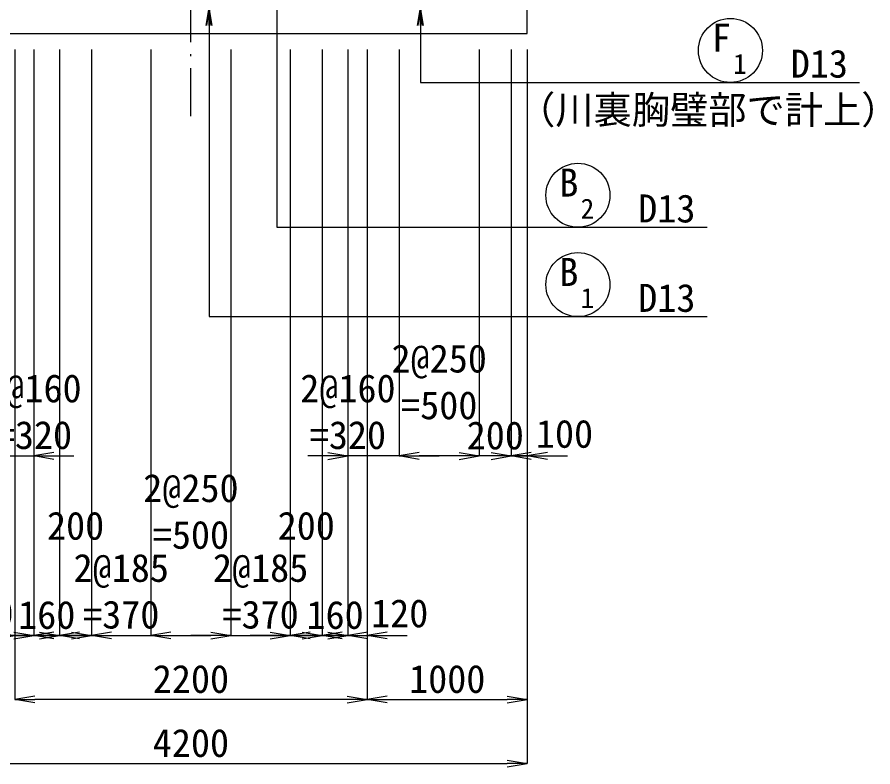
# Model space of a CAD drawing. Header units: millimetres. Extents: x 169470 to 758170, y -17820 to 11880.
# Drawn here: x 484028 to 489371, y -2082 to 2602 of the extents above; entities that cross this region are included whole.
import ezdxf
from ezdxf.enums import TextEntityAlignment as Align

# ---------------------------------------------------------------- set-up
doc = ezdxf.new("R2010")
doc.units = ezdxf.units.MM
doc.header["$LTSCALE"] = 50
doc.header["$PDSIZE"] = 300
doc.linetypes.add('SXF_一点短鎖線', pattern=[9.25, 6, -1.5, 0.25, -1.5])
doc.layers.get('Defpoints').update_dxf_attribs({"color": 151})
for name, color, linetype, lineweight in [('D-BGD', 7, 'Continuous', 13), ('D-BMK', 2, 'SXF_一点短鎖線', 13), ('D-STR-DIM', 7, 'Continuous', 13), ('D-STR-HTXT', 7, 'Continuous', 13), ('D-STR-TXT', 7, 'Continuous', 13)]:
    doc.layers.add(name, color=color, linetype=linetype, lineweight=lineweight)
doc.styles.add('MS ゴシック', font='MS Gothic.ttf')
doc.styles.add('YOKO_GOTHIC', font='MS Gothic.ttf')
doc.dimstyles.new('DIM-50', dxfattribs={"dimscale": 50, "dimtxt": 3.5, "dimasz": 2.5, "dimexe": 0, "dimexo": 2, "dimgap": 0.8, "dimtad": 1, "dimdec": 0, "dimzin": 1, "dimdsep": 46, "dimtxsty": 'MS ゴシック', "dimblk": 'OPEN', "dimcen": 0.1, "dimclrd": 256, "dimclre": 256, "dimclrt": 256, "dimaunit": 1, "dimadec": 3, "dimazin": 0, "dimtfac": 1, "dimtdec": 0, "dimtix": 1, "dimtmove": 2, "dimatfit": 3, "dimldrblk": 'OPEN', "dimfxl": 1, "dimlwd": -1, "dimlwe": -1, "dimarcsym": 2})
doc.dimstyles.new('S50', dxfattribs={"dimscale": 50, "dimtxt": 3.5, "dimasz": 2, "dimexe": 1, "dimexo": 1, "dimgap": 1, "dimtad": 1, "dimdec": 0, "dimzin": 1, "dimdsep": 46, "dimtxsty": 'YOKO_GOTHIC', "dimblk": 'OPEN', "dimcen": 0, "dimclrd": 256, "dimclre": 256, "dimclrt": 256, "dimaunit": 1, "dimadec": 3, "dimazin": 0, "dimtfac": 1, "dimtdec": 0, "dimtix": 1, "dimtmove": 2, "dimatfit": 3, "dimldrblk": 'OPEN', "dimfxl": 1, "dimlwd": -1, "dimlwe": -1, "dimarcsym": 0})

# ---------------------------------------------------------------- blocks, each defined once
blk = doc.blocks.new('_Open')
at = {"color": 0, "linetype": 'ByBlock', "lineweight": -2}
for p, q in [((-1, 0.167), (0, 0)), ((-1, -0.167), (0, 0)), ((0, 0), (-1, 0))]:
    blk.add_line(p, q, dxfattribs=at)
blk = doc.blocks.new('*D539')
at = {"layer": 'D-STR-DIM', "ltscale": 1500, "transparency": 16777216}
for p, q in [((484013.5, 2400.5), (484013.5, -1261.6)), ((484133.5, 2400.5), (484133.5, -1261.6)), ((483888.5, -1261.6), (483763.5, -1261.6)), ((484013.5, -1261.6), (484133.5, -1261.6)), ((484258.5, -1261.6), (484383.5, -1261.6))]:
    blk.add_line(p, q, dxfattribs=at)
at = {"layer": 'Defpoints', "color": 0, "ltscale": 1500, "transparency": 16777216}
for p in [(484013.5, 2500.5), (484133.5, 2500.5), (484133.5, -1261.6)]:
    blk.add_point(p, dxfattribs=at)
at = {"layer": 'D-STR-DIM', "ltscale": 1500, "transparency": 16777216, "xscale": 125, "yscale": 125, "zscale": 125}
blk.add_blockref('_Open', (484013.5, -1261.6), dxfattribs=at)
at = {"layer": 'D-STR-DIM', "ltscale": 1500, "transparency": 16777216, "xscale": 125, "yscale": 125, "zscale": 125, "rotation": 180}
blk.add_blockref('_Open', (484133.5, -1261.6), dxfattribs=at)
at = {"layer": 'D-STR-DIM', "ltscale": 1500, "transparency": 16777216, "insert": (483827.4, -1124.1), "char_height": 175, "attachment_point": 5, "style": 'MS ゴシック'}
blk.add_mtext('120', dxfattribs=at)
blk = doc.blocks.new('*D540')
at = {"layer": 'D-STR-DIM', "ltscale": 1500, "transparency": 16777216}
for p, q in [((484293.5, 2400.5), (484293.5, -1261.6)), ((484493.5, 2400.5), (484493.5, -1261.6)), ((484168.5, -1261.6), (484043.5, -1261.6)), ((484293.5, -1261.6), (484493.5, -1261.6)), ((484618.5, -1261.6), (484743.5, -1261.6))]:
    blk.add_line(p, q, dxfattribs=at)
at = {"layer": 'Defpoints', "color": 0, "ltscale": 1500, "transparency": 16777216}
for p in [(484293.5, 2500.5), (484493.5, 2500.5), (484493.5, -1261.6)]:
    blk.add_point(p, dxfattribs=at)
at = {"layer": 'D-STR-DIM', "ltscale": 1500, "transparency": 16777216, "xscale": 125, "yscale": 125, "zscale": 125}
blk.add_blockref('_Open', (484293.5, -1261.6), dxfattribs=at)
at = {"layer": 'D-STR-DIM', "ltscale": 1500, "transparency": 16777216, "xscale": 125, "yscale": 125, "zscale": 125, "rotation": 180}
blk.add_blockref('_Open', (484493.5, -1261.6), dxfattribs=at)
at = {"layer": 'D-STR-DIM', "ltscale": 1500, "transparency": 16777216, "insert": (484393.5, -576.9), "char_height": 175, "attachment_point": 5, "style": 'MS ゴシック'}
blk.add_mtext('200', dxfattribs=at)
blk = doc.blocks.new('*D541')
at = {"layer": 'D-STR-DIM', "ltscale": 1500, "transparency": 16777216}
for p, q in [((484493.5, 2400.5), (484493.5, -1261.6)), ((484863.5, 2400.5), (484863.5, -1261.6)), ((484368.5, -1261.6), (484243.5, -1261.6)), ((484493.5, -1261.6), (484863.5, -1261.6)), ((484988.5, -1261.6), (485113.5, -1261.6))]:
    blk.add_line(p, q, dxfattribs=at)
at = {"layer": 'Defpoints', "color": 0, "ltscale": 1500, "transparency": 16777216}
for p in [(484493.5, 2500.5), (484863.5, 2500.5), (484863.5, -1261.6)]:
    blk.add_point(p, dxfattribs=at)
at = {"layer": 'D-STR-DIM', "ltscale": 1500, "transparency": 16777216, "xscale": 125, "yscale": 125, "zscale": 125}
blk.add_blockref('_Open', (484493.5, -1261.6), dxfattribs=at)
at = {"layer": 'D-STR-DIM', "ltscale": 1500, "transparency": 16777216, "xscale": 125, "yscale": 125, "zscale": 125, "rotation": 180}
blk.add_blockref('_Open', (484863.5, -1261.6), dxfattribs=at)
at = {"layer": 'D-STR-DIM', "ltscale": 1500, "transparency": 16777216, "insert": (484678.5, -986.1), "char_height": 175, "attachment_point": 5, "style": 'MS ゴシック'}
blk.add_mtext('2@185\\P=370', dxfattribs=at)
blk = doc.blocks.new('*D542')
at = {"layer": 'D-STR-DIM', "ltscale": 1500, "transparency": 16777216}
for p, q in [((484863.5, 2400.5), (484863.5, -1261.6)), ((485363.5, 2400.5), (485363.5, -1261.6)), ((484988.5, -1261.6), (485238.5, -1261.6))]:
    blk.add_line(p, q, dxfattribs=at)
at = {"layer": 'Defpoints', "color": 0, "ltscale": 1500, "transparency": 16777216}
for p in [(484863.5, 2500.5), (485363.5, 2500.5), (485363.5, -1261.6)]:
    blk.add_point(p, dxfattribs=at)
at = {"layer": 'D-STR-DIM', "ltscale": 1500, "transparency": 16777216, "xscale": 125, "yscale": 125, "zscale": 125, "rotation": 180}
blk.add_blockref('_Open', (484863.5, -1261.6), dxfattribs=at)
at = {"layer": 'D-STR-DIM', "ltscale": 1500, "transparency": 16777216, "xscale": 125, "yscale": 125, "zscale": 125}
blk.add_blockref('_Open', (485363.5, -1261.6), dxfattribs=at)
at = {"layer": 'D-STR-DIM', "ltscale": 1500, "transparency": 16777216, "insert": (485113.5, -487.7), "char_height": 175, "attachment_point": 5, "style": 'MS ゴシック'}
blk.add_mtext('2@250\\P=500', dxfattribs=at)
blk = doc.blocks.new('*D543')
at = {"layer": 'D-STR-DIM', "ltscale": 1500, "transparency": 16777216}
for p, q in [((485363.5, 2400.5), (485363.5, -1261.6)), ((485733.5, 2400.5), (485733.5, -1261.6)), ((485238.5, -1261.6), (485113.5, -1261.6)), ((485363.5, -1261.6), (485733.5, -1261.6)), ((485858.5, -1261.6), (485983.5, -1261.6))]:
    blk.add_line(p, q, dxfattribs=at)
at = {"layer": 'Defpoints', "color": 0, "ltscale": 1500, "transparency": 16777216}
for p in [(485363.5, 2500.5), (485733.5, 2500.5), (485733.5, -1261.6)]:
    blk.add_point(p, dxfattribs=at)
at = {"layer": 'D-STR-DIM', "ltscale": 1500, "transparency": 16777216, "xscale": 125, "yscale": 125, "zscale": 125}
blk.add_blockref('_Open', (485363.5, -1261.6), dxfattribs=at)
at = {"layer": 'D-STR-DIM', "ltscale": 1500, "transparency": 16777216, "xscale": 125, "yscale": 125, "zscale": 125, "rotation": 180}
blk.add_blockref('_Open', (485733.5, -1261.6), dxfattribs=at)
at = {"layer": 'D-STR-DIM', "ltscale": 1500, "transparency": 16777216, "insert": (485548.5, -986.1), "char_height": 175, "attachment_point": 5, "style": 'MS ゴシック'}
blk.add_mtext('2@185\\P=370', dxfattribs=at)
blk = doc.blocks.new('*D544')
at = {"layer": 'D-STR-DIM', "ltscale": 1500, "transparency": 16777216}
for p, q in [((486093.5, 2400.5), (486093.5, -1261.6)), ((486213.5, 2400.5), (486213.5, -1261.6)), ((485968.5, -1261.6), (485843.5, -1261.6)), ((486093.5, -1261.6), (486213.5, -1261.6)), ((486338.5, -1261.6), (486463.5, -1261.6))]:
    blk.add_line(p, q, dxfattribs=at)
at = {"layer": 'Defpoints', "color": 0, "ltscale": 1500, "transparency": 16777216}
for p in [(486093.5, 2500.5), (486213.5, 2500.5), (486213.5, -1261.6)]:
    blk.add_point(p, dxfattribs=at)
at = {"layer": 'D-STR-DIM', "ltscale": 1500, "transparency": 16777216, "xscale": 125, "yscale": 125, "zscale": 125}
blk.add_blockref('_Open', (486093.5, -1261.6), dxfattribs=at)
at = {"layer": 'D-STR-DIM', "ltscale": 1500, "transparency": 16777216, "xscale": 125, "yscale": 125, "zscale": 125, "rotation": 180}
blk.add_blockref('_Open', (486213.5, -1261.6), dxfattribs=at)
at = {"layer": 'D-STR-DIM', "ltscale": 1500, "transparency": 16777216, "insert": (486416.6, -1124.1), "char_height": 175, "attachment_point": 5, "style": 'MS ゴシック'}
blk.add_mtext('120', dxfattribs=at)
blk = doc.blocks.new('*D545')
at = {"layer": 'D-STR-DIM', "ltscale": 1500, "transparency": 16777216}
for p, q in [((486213.5, 2400.5), (486213.5, -1661.6)), ((487213.5, 2400.5), (487213.5, -1661.6)), ((486338.5, -1661.6), (487088.5, -1661.6))]:
    blk.add_line(p, q, dxfattribs=at)
at = {"layer": 'Defpoints', "color": 0, "ltscale": 1500, "transparency": 16777216}
for p in [(486213.5, 2500.5), (487213.5, 2500.5), (487213.5, -1661.6)]:
    blk.add_point(p, dxfattribs=at)
at = {"layer": 'D-STR-DIM', "ltscale": 1500, "transparency": 16777216, "xscale": 125, "yscale": 125, "zscale": 125, "rotation": 180}
blk.add_blockref('_Open', (486213.5, -1661.6), dxfattribs=at)
at = {"layer": 'D-STR-DIM', "ltscale": 1500, "transparency": 16777216, "xscale": 125, "yscale": 125, "zscale": 125}
blk.add_blockref('_Open', (487213.5, -1661.6), dxfattribs=at)
at = {"layer": 'D-STR-DIM', "ltscale": 1500, "transparency": 16777216, "insert": (486713.5, -1534.1), "char_height": 175, "attachment_point": 5, "style": 'MS ゴシック'}
blk.add_mtext('1000', dxfattribs=at)
blk = doc.blocks.new('*D546')
at = {"layer": 'D-STR-DIM', "ltscale": 1500, "transparency": 16777216}
for p, q in [((484013.5, 2400.5), (484013.5, -1661.6)), ((486213.5, 2400.5), (486213.5, -1661.6)), ((486088.5, -1661.6), (484138.5, -1661.6))]:
    blk.add_line(p, q, dxfattribs=at)
at = {"layer": 'Defpoints', "color": 0, "ltscale": 1500, "transparency": 16777216}
for p in [(484013.5, 2500.5), (486213.5, 2500.5), (484013.5, -1661.6)]:
    blk.add_point(p, dxfattribs=at)
at = {"layer": 'D-STR-DIM', "ltscale": 1500, "transparency": 16777216, "xscale": 125, "yscale": 125, "zscale": 125, "rotation": 180}
blk.add_blockref('_Open', (484013.5, -1661.6), dxfattribs=at)
at = {"layer": 'D-STR-DIM', "ltscale": 1500, "transparency": 16777216, "xscale": 125, "yscale": 125, "zscale": 125}
blk.add_blockref('_Open', (486213.5, -1661.6), dxfattribs=at)
at = {"layer": 'D-STR-DIM', "ltscale": 1500, "transparency": 16777216, "insert": (485113.5, -1534.1), "char_height": 175, "attachment_point": 5, "style": 'MS ゴシック'}
blk.add_mtext('2200', dxfattribs=at)
blk = doc.blocks.new('*D548')
at = {"layer": 'D-STR-DIM', "ltscale": 1500, "transparency": 16777216}
for p, q in [((483013.5, 2400.5), (483013.5, -2061.6)), ((487213.5, 2400.5), (487213.5, -2061.6)), ((483138.5, -2061.6), (487088.5, -2061.6))]:
    blk.add_line(p, q, dxfattribs=at)
at = {"layer": 'Defpoints', "color": 0, "ltscale": 1500, "transparency": 16777216}
for p in [(483013.5, 2500.5), (487213.5, 2500.5), (487213.5, -2061.6)]:
    blk.add_point(p, dxfattribs=at)
at = {"layer": 'D-STR-DIM', "ltscale": 1500, "transparency": 16777216, "xscale": 125, "yscale": 125, "zscale": 125, "rotation": 180}
blk.add_blockref('_Open', (483013.5, -2061.6), dxfattribs=at)
at = {"layer": 'D-STR-DIM', "ltscale": 1500, "transparency": 16777216, "xscale": 125, "yscale": 125, "zscale": 125}
blk.add_blockref('_Open', (487213.5, -2061.6), dxfattribs=at)
at = {"layer": 'D-STR-DIM', "ltscale": 1500, "transparency": 16777216, "insert": (485113.5, -1934.1), "char_height": 175, "attachment_point": 5, "style": 'MS ゴシック'}
blk.add_mtext('4200', dxfattribs=at)
blk = doc.blocks.new('*D2470')
at = {"layer": 'D-STR-DIM', "transparency": 16777216}
for p, q in [((484133.5, 2400.5), (484133.5, -1261.6)), ((484293.5, 2400.5), (484293.5, -1261.6)), ((484008.5, -1261.6), (483883.5, -1261.6)), ((484293.5, -1261.6), (484133.5, -1261.6)), ((484418.5, -1261.6), (484543.5, -1261.6))]:
    blk.add_line(p, q, dxfattribs=at)
at = {"layer": 'Defpoints', "color": 0, "transparency": 16777216}
for p in [(484133.5, 2500.5), (484293.5, 2500.5), (484133.5, -1261.6)]:
    blk.add_point(p, dxfattribs=at)
at = {"layer": 'D-STR-DIM', "transparency": 16777216, "xscale": 125, "yscale": 125, "zscale": 125}
blk.add_blockref('_Open', (484133.5, -1261.6), dxfattribs=at)
at = {"layer": 'D-STR-DIM', "transparency": 16777216, "xscale": 125, "yscale": 125, "zscale": 125, "rotation": 180}
blk.add_blockref('_Open', (484293.5, -1261.6), dxfattribs=at)
at = {"layer": 'D-STR-DIM', "transparency": 16777216, "insert": (484213.5, -1134.1), "char_height": 175, "attachment_point": 5, "style": 'MS ゴシック'}
blk.add_mtext('160', dxfattribs=at)
blk = doc.blocks.new('*D2471')
at = {"layer": 'D-STR-DIM', "ltscale": 1500, "transparency": 16777216}
for p, q in [((485733.5, 2400.5), (485733.5, -1261.6)), ((485933.5, 2400.5), (485933.5, -1261.6)), ((485608.5, -1261.6), (485483.5, -1261.6)), ((485933.5, -1261.6), (485733.5, -1261.6)), ((486058.5, -1261.6), (486183.5, -1261.6))]:
    blk.add_line(p, q, dxfattribs=at)
at = {"layer": 'Defpoints', "color": 0, "ltscale": 1500, "transparency": 16777216}
for p in [(485733.5, 2500.5), (485933.5, 2500.5), (485733.5, -1261.6)]:
    blk.add_point(p, dxfattribs=at)
at = {"layer": 'D-STR-DIM', "ltscale": 1500, "transparency": 16777216, "xscale": 125, "yscale": 125, "zscale": 125}
blk.add_blockref('_Open', (485733.5, -1261.6), dxfattribs=at)
at = {"layer": 'D-STR-DIM', "ltscale": 1500, "transparency": 16777216, "xscale": 125, "yscale": 125, "zscale": 125, "rotation": 180}
blk.add_blockref('_Open', (485933.5, -1261.6), dxfattribs=at)
at = {"layer": 'D-STR-DIM', "ltscale": 1500, "transparency": 16777216, "insert": (485833.5, -576.9), "char_height": 175, "attachment_point": 5, "style": 'MS ゴシック'}
blk.add_mtext('200', dxfattribs=at)
blk = doc.blocks.new('*D2472')
at = {"layer": 'D-STR-DIM', "transparency": 16777216}
for p, q in [((485933.5, 2400.5), (485933.5, -1261.6)), ((486093.5, 2400.5), (486093.5, -1261.6)), ((485808.5, -1261.6), (485683.5, -1261.6)), ((485933.5, -1261.6), (486093.5, -1261.6)), ((486218.5, -1261.6), (486343.5, -1261.6))]:
    blk.add_line(p, q, dxfattribs=at)
at = {"layer": 'Defpoints', "color": 0, "transparency": 16777216}
for p in [(485933.5, 2500.5), (486093.5, 2500.5), (486093.5, -1261.6)]:
    blk.add_point(p, dxfattribs=at)
at = {"layer": 'D-STR-DIM', "transparency": 16777216, "xscale": 125, "yscale": 125, "zscale": 125}
blk.add_blockref('_Open', (485933.5, -1261.6), dxfattribs=at)
at = {"layer": 'D-STR-DIM', "transparency": 16777216, "xscale": 125, "yscale": 125, "zscale": 125, "rotation": 180}
blk.add_blockref('_Open', (486093.5, -1261.6), dxfattribs=at)
at = {"layer": 'D-STR-DIM', "transparency": 16777216, "insert": (486013.5, -1134.1), "char_height": 175, "attachment_point": 5, "style": 'MS ゴシック'}
blk.add_mtext('160', dxfattribs=at)
blk = doc.blocks.new('*D2479')
at = {"layer": 'D-STR-DIM', "ltscale": 1500, "transparency": 16777216}
for p, q in [((483813.5, 2400.5), (483813.5, -140)), ((484133.5, 2400.5), (484133.5, -140)), ((483688.5, -140), (483563.5, -140)), ((483813.5, -140), (484133.5, -140)), ((484258.5, -140), (484383.5, -140))]:
    blk.add_line(p, q, dxfattribs=at)
at = {"layer": 'Defpoints', "color": 0, "ltscale": 1500, "transparency": 16777216}
for p in [(483813.5, 2500.5), (484133.5, 2500.5), (484133.5, -140)]:
    blk.add_point(p, dxfattribs=at)
at = {"layer": 'D-STR-DIM', "ltscale": 1500, "transparency": 16777216, "xscale": 125, "yscale": 125, "zscale": 125}
blk.add_blockref('_Open', (483813.5, -140), dxfattribs=at)
at = {"layer": 'D-STR-DIM', "ltscale": 1500, "transparency": 16777216, "xscale": 125, "yscale": 125, "zscale": 125, "rotation": 180}
blk.add_blockref('_Open', (484133.5, -140), dxfattribs=at)
at = {"layer": 'D-STR-DIM', "ltscale": 1500, "transparency": 16777216, "insert": (484133.5, 135.6), "char_height": 175, "attachment_point": 5, "style": 'MS ゴシック'}
blk.add_mtext('2@160\\P=320', dxfattribs=at)
blk = doc.blocks.new('*D2480')
at = {"layer": 'D-STR-DIM', "ltscale": 1500, "transparency": 16777216}
for p, q in [((487113.5, 2400.5), (487113.5, -140)), ((487213.5, 2400.5), (487213.5, -140)), ((486988.5, -140), (486863.5, -140)), ((487213.5, -140), (487113.5, -140)), ((487338.5, -140), (487463.5, -140))]:
    blk.add_line(p, q, dxfattribs=at)
at = {"layer": 'Defpoints', "color": 0, "ltscale": 1500, "transparency": 16777216}
for p in [(487113.5, 2500.5), (487213.5, 2500.5), (487113.5, -140)]:
    blk.add_point(p, dxfattribs=at)
at = {"layer": 'D-STR-DIM', "ltscale": 1500, "transparency": 16777216, "xscale": 125, "yscale": 125, "zscale": 125}
blk.add_blockref('_Open', (487113.5, -140), dxfattribs=at)
at = {"layer": 'D-STR-DIM', "ltscale": 1500, "transparency": 16777216, "xscale": 125, "yscale": 125, "zscale": 125, "rotation": 180}
blk.add_blockref('_Open', (487213.5, -140), dxfattribs=at)
at = {"layer": 'D-STR-DIM', "ltscale": 1500, "transparency": 16777216, "insert": (487445.6, -2.5), "char_height": 175, "attachment_point": 5, "style": 'MS ゴシック'}
blk.add_mtext('100', dxfattribs=at)
blk = doc.blocks.new('*D2481')
at = {"layer": 'D-STR-DIM', "ltscale": 1500, "transparency": 16777216}
for p, q in [((486913.5, 2400.5), (486913.5, -140)), ((487113.5, 2400.5), (487113.5, -140)), ((486788.5, -140), (486663.5, -140)), ((487113.5, -140), (486913.5, -140)), ((487238.5, -140), (487363.5, -140))]:
    blk.add_line(p, q, dxfattribs=at)
at = {"layer": 'Defpoints', "color": 0, "ltscale": 1500, "transparency": 16777216}
for p in [(486913.5, 2500.5), (487113.5, 2500.5), (486913.5, -140)]:
    blk.add_point(p, dxfattribs=at)
at = {"layer": 'D-STR-DIM', "ltscale": 1500, "transparency": 16777216, "xscale": 125, "yscale": 125, "zscale": 125}
blk.add_blockref('_Open', (486913.5, -140), dxfattribs=at)
at = {"layer": 'D-STR-DIM', "ltscale": 1500, "transparency": 16777216, "xscale": 125, "yscale": 125, "zscale": 125, "rotation": 180}
blk.add_blockref('_Open', (487113.5, -140), dxfattribs=at)
at = {"layer": 'D-STR-DIM', "ltscale": 1500, "transparency": 16777216, "insert": (487013.5, -12.5), "char_height": 175, "attachment_point": 5, "style": 'MS ゴシック'}
blk.add_mtext('200', dxfattribs=at)
blk = doc.blocks.new('*D2482')
at = {"layer": 'D-STR-DIM', "ltscale": 1500, "transparency": 16777216}
for p, q in [((486413.5, 2400.5), (486413.5, -140)), ((486913.5, 2400.5), (486913.5, -140)), ((486788.5, -140), (486538.5, -140))]:
    blk.add_line(p, q, dxfattribs=at)
at = {"layer": 'Defpoints', "color": 0, "ltscale": 1500, "transparency": 16777216}
for p in [(486413.5, 2500.5), (486913.5, 2500.5), (486413.5, -140)]:
    blk.add_point(p, dxfattribs=at)
at = {"layer": 'D-STR-DIM', "ltscale": 1500, "transparency": 16777216, "xscale": 125, "yscale": 125, "zscale": 125, "rotation": 180}
blk.add_blockref('_Open', (486413.5, -140), dxfattribs=at)
at = {"layer": 'D-STR-DIM', "ltscale": 1500, "transparency": 16777216, "xscale": 125, "yscale": 125, "zscale": 125}
blk.add_blockref('_Open', (486913.5, -140), dxfattribs=at)
at = {"layer": 'D-STR-DIM', "ltscale": 1500, "transparency": 16777216, "insert": (486663.5, 321.7), "char_height": 175, "attachment_point": 5, "style": 'MS ゴシック'}
blk.add_mtext('2@250\\P=500', dxfattribs=at)
blk = doc.blocks.new('*D2483')
at = {"layer": 'D-STR-DIM', "ltscale": 1500, "transparency": 16777216}
for p, q in [((486093.5, 2400.5), (486093.5, -140)), ((486413.5, 2400.5), (486413.5, -140)), ((485968.5, -140), (485843.5, -140)), ((486413.5, -140), (486093.5, -140)), ((486538.5, -140), (486663.5, -140))]:
    blk.add_line(p, q, dxfattribs=at)
at = {"layer": 'Defpoints', "color": 0, "ltscale": 1500, "transparency": 16777216}
for p in [(486093.5, 2500.5), (486413.5, 2500.5), (486093.5, -140)]:
    blk.add_point(p, dxfattribs=at)
at = {"layer": 'D-STR-DIM', "ltscale": 1500, "transparency": 16777216, "xscale": 125, "yscale": 125, "zscale": 125}
blk.add_blockref('_Open', (486093.5, -140), dxfattribs=at)
at = {"layer": 'D-STR-DIM', "ltscale": 1500, "transparency": 16777216, "xscale": 125, "yscale": 125, "zscale": 125, "rotation": 180}
blk.add_blockref('_Open', (486413.5, -140), dxfattribs=at)
at = {"layer": 'D-STR-DIM', "ltscale": 1500, "transparency": 16777216, "insert": (486093.5, 135.6), "char_height": 175, "attachment_point": 5, "style": 'MS ゴシック'}
blk.add_mtext('2@160\\P=320', dxfattribs=at)

msp = doc.modelspace()

# ---------------------------------------------------------------- linework, layer by layer
at = {"layer": 'D-BGD'}
for p, q in [((487213.46, 2500.53), (487213.46, 3100.53)), ((483013.46, 2500.53), (487213.46, 2500.53))]:
    msp.add_line(p, q, dxfattribs=at)
at = {"layer": 'D-BMK'}
msp.add_line((485113.46, 1983.12), (485113.46, 6473.12), dxfattribs=at)
at = {"layer": 'D-STR-HTXT'}
for centre in [(488481.25, 2393.71), (487529.16, 1489.15), (487529.16, 930.56)]:
    msp.add_circle(centre, 200, dxfattribs=at)

# ---------------------------------------------------------------- texts
at = {"layer": 'D-STR-TXT', "style": 'YOKO_GOTHIC'}
for s, height, p in [('F', 175, (488424.97, 2385.4)), ('1', 125, (488540.63, 2247.59)), ('B', 175, (487472.88, 1480.83)), ('2', 125, (487588.54, 1343.03)), ('B', 175, (487472.88, 922.25)), ('1', 125, (487588.54, 784.44))]:
    msp.add_text(s, height=height, dxfattribs=at).set_placement(p, align=Align.CENTER)
for s, p in [('D13', (488857.77, 2223.71)), ('（川裏胸璧部で計上）', (487149.55, 1935.4)), ('D13', (487905.68, 1319.15)), ('D13', (487905.68, 760.56))]:
    msp.add_text(s, height=175, dxfattribs=at).set_placement(p)

# ---------------------------------------------------------------- dimensions: what is measured, and where the dimension line sits
at = {"layer": 'D-STR-DIM', "ltscale": 1500}
for base, p1, p2, picture, middle in [((487213.46, -2061.64), (483013.46, 2500.53), (487213.46, 2500.53), '*D548', (485113.46, -1934.14)), ((484013.46, -1661.64), (486213.46, 2500.53), (484013.46, 2500.53), '*D546', (485113.46, -1534.14)), ((487213.46, -1661.64), (486213.46, 2500.53), (487213.46, 2500.53), '*D545', (486713.46, -1534.14))]:
    dim = msp.add_linear_dim(base=base, p1=p1, p2=p2, dimstyle='DIM-50', dxfattribs=at)
    dim.commit()
    dim.dimension.update_dxf_attribs({"geometry": picture, "text_midpoint": middle})
for base, p1, p2, text, picture, middle in [((484133.46, -140), (483813.46, 2500.53), (484133.46, 2500.53), '2@160\\P=<>', '*D2479', (484133.46, 135.55)), ((485363.46, -1261.64), (484863.46, 2500.53), (485363.46, 2500.53), '2@250\\P=<>', '*D542', (485113.46, -487.73))]:
    dim = msp.add_linear_dim(base=base, p1=p1, p2=p2, text=text, dimstyle='DIM-50', dxfattribs=at)
    dim.commit()
    dim.dimension.update_dxf_attribs({"geometry": picture, "text_midpoint": middle, "dimtype": 160})
for base, p1, p2, picture, middle in [((484133.46, -1261.64), (484013.46, 2500.53), (484133.46, 2500.53), '*D539', (483827.39, -1124.14)), ((484493.46, -1261.64), (484293.46, 2500.53), (484493.46, 2500.53), '*D540', (484393.46, -576.9)), ((486213.46, -1261.64), (486093.46, 2500.53), (486213.46, 2500.53), '*D544', (486416.59, -1124.14))]:
    dim = msp.add_linear_dim(base=base, p1=p1, p2=p2, dimstyle='DIM-50', dxfattribs=at)
    dim.commit()
    dim.dimension.update_dxf_attribs({"geometry": picture, "text_midpoint": middle, "dimtype": 160})
at = {"layer": 'D-STR-DIM'}
dim = msp.add_linear_dim(base=(484133.46, -1261.64), p1=(484293.46, 2500.53), p2=(484133.46, 2500.53), dimstyle='DIM-50', dxfattribs=at)
dim.commit()
dim.dimension.update_dxf_attribs({"geometry": '*D2470', "text_midpoint": (484213.46, -1134.14)})
at = {"layer": 'D-STR-DIM', "ltscale": 1500}
for base, p1, p2, picture, middle in [((484863.46, -1261.64), (484493.46, 2500.53), (484863.46, 2500.53), '*D541', (484678.46, -986.09)), ((485733.46, -1261.64), (485363.46, 2500.53), (485733.46, 2500.53), '*D543', (485548.46, -986.09))]:
    dim = msp.add_linear_dim(base=base, p1=p1, p2=p2, text='2@185\\P=<>', dimstyle='DIM-50', dxfattribs=at)
    dim.commit()
    dim.dimension.update_dxf_attribs({"geometry": picture, "text_midpoint": middle})
for base, p1, p2, picture, middle in [((485733.46, -1261.64), (485933.46, 2500.53), (485733.46, 2500.53), '*D2471', (485833.46, -576.9)), ((487113.46, -140), (487213.46, 2500.53), (487113.46, 2500.53), '*D2480', (487445.57, -2.5))]:
    dim = msp.add_linear_dim(base=base, p1=p1, p2=p2, angle=180, dimstyle='DIM-50', dxfattribs=at)
    dim.commit()
    dim.dimension.update_dxf_attribs({"geometry": picture, "text_midpoint": middle, "dimtype": 160})
at = {"layer": 'D-STR-DIM'}
dim = msp.add_linear_dim(base=(486093.46, -1261.64), p1=(485933.46, 2500.53), p2=(486093.46, 2500.53), angle=180, dimstyle='DIM-50', dxfattribs=at)
dim.commit()
dim.dimension.update_dxf_attribs({"geometry": '*D2472', "text_midpoint": (486013.46, -1134.14)})
at = {"layer": 'D-STR-DIM', "ltscale": 1500}
for base, p1, p2, text, picture, middle in [((486093.46, -140), (486413.46, 2500.53), (486093.46, 2500.53), '2@160\\P=<>', '*D2483', (486093.46, 135.55)), ((486413.46, -140), (486913.46, 2500.53), (486413.46, 2500.53), '2@250\\P=<>', '*D2482', (486663.46, 321.75))]:
    dim = msp.add_linear_dim(base=base, p1=p1, p2=p2, angle=180, text=text, dimstyle='DIM-50', dxfattribs=at)
    dim.commit()
    dim.dimension.update_dxf_attribs({"geometry": picture, "text_midpoint": middle, "dimtype": 160})
dim = msp.add_linear_dim(base=(486913.46, -140), p1=(487113.46, 2500.53), p2=(486913.46, 2500.53), angle=180, dimstyle='DIM-50', dxfattribs=at)
dim.commit()
dim.dimension.update_dxf_attribs({"geometry": '*D2481', "text_midpoint": (487013.46, -12.5)})

# ---------------------------------------------------------------- leaders
at = {"layer": 'D-STR-HTXT'}
for points in [[(485649.58, 2980.53), (485649.58, 1289.15), (488335.72, 1289.15)], [(486933.8, 2741.31), (482811.63, 2741.31), (482811.63, 1736.45)], [(485228.29, 2650.53), (485228.29, 730.56), (488335.72, 730.56)], [(486547.14, 2650.53), (486547.14, 2193.71), (489287.81, 2193.71)]]:
    msp.add_leader(points, dimstyle='S50', dxfattribs=at)

doc.saveas('drawing.dxf')
